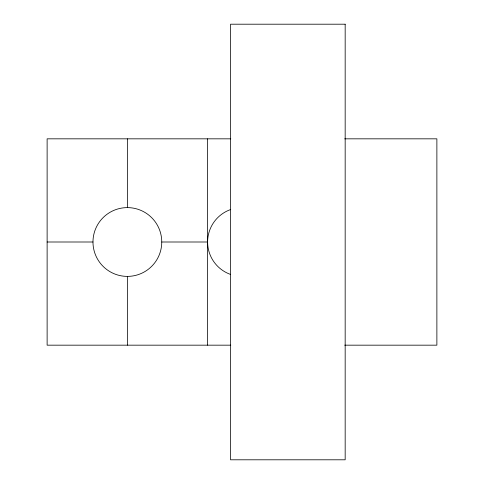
<?xml version="1.0" encoding="UTF-8"?>
<svg xmlns="http://www.w3.org/2000/svg" width="484" height="484" viewBox="0 0 484 484"><rect width="100%" height="100%" fill="white"/><g stroke="black" fill="none" stroke-linecap="round" stroke-linejoin="round"><path stroke-width="0.73" d="M207.612 345.171L207.612 138.829M230.783 138.829L47.123 138.829L47.123 345.171L230.783 345.171M344.723 138.829L436.877 138.829L436.877 345.171L344.723 345.171M47.123 242L92.976 242M161.759 242A34.388 34.388 0 0 1 110.177 271.784A34.388 34.388 0 0 1 110.177 212.216A34.388 34.388 0 0 1 161.759 242L207.612 242M127.371 138.829L127.371 207.612M127.371 276.388L127.371 345.171M230.487 274.404A34.388 34.388 0 0 1 230.711 209.518M345.171 24.2L230.535 24.2L230.535 459.8L345.171 459.8L345.171 24.2"/></g></svg>
